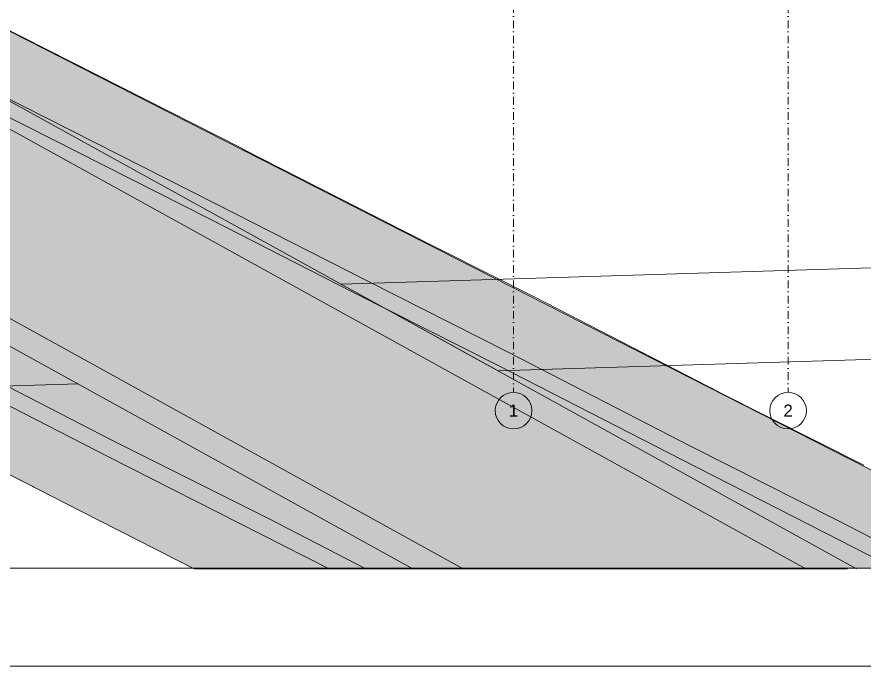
# Model space of a CAD drawing. Header units: metres. Extents: x -17822 to 152406, y -4219 to 19791.
# Drawn here: x 110372 to 113149, y -4219 to -2093 of the extents above; entities that cross this region are included whole.
import ezdxf
from ezdxf.enums import TextEntityAlignment as Align
from ezdxf.xclip import XClip

# ---------------------------------------------------------------- set-up
doc = ezdxf.new("R2010")
doc.units = ezdxf.units.M
doc.header["$LTSCALE"] = 100
doc.header["$MEASUREMENT"] = 0
doc.header["$XCLIPFRAME"] = 0
doc.linetypes.add('DASHDOT2', pattern=[0.5, 0.25, -0.125, 0, -0.125])
doc.layers.get('0').update_dxf_attribs({"color": 9, "lineweight": 9})
for name, color, linetype, lineweight in [('05S', 9, 'Continuous', 9), ('06B', 9, 'Continuous', 9), ('21', 9, 'Continuous', 9), ('24', 9, 'DASHDOT2', 9), ('40', 9, 'Continuous', 9)]:
    doc.layers.add(name, color=color, linetype=linetype, lineweight=lineweight)
doc.styles.add('Arial', font='arial.ttf', dxfattribs={"height": 2.5})

# ---------------------------------------------------------------- blocks, each defined once
blk = doc.blocks.new('p-çevre_mevcut')
for points in [[(28436.56327975565, -16748.76305772347), (9714.46418926015, -17324.94697542623)], [(10229.61638196528, -17609.2348885413), (28436.56327975565, -17048.90509100832)], [(456.5632797556463, -17910.00650591382), (8852.302399688751, -17651.62255886285)]]:
    blk.add_lwpolyline(points)
at = {"layer": '06B'}
for points in [[(456.5632797556463, -11714.22998984869, 0.0460198221696706), (6668.708222237007, -15644.13959464769), (11929.04263354436, -18547.06714354459)], [(11763.46716186386, -18547.06714354456), (6631.181700815272, -15714.80370005401, -0.0456272488882729), (456.5632797556463, -11815.12716002965)], [(456.5632797556463, -12496.36599726259, 0.0430171316943805), (6376.63828521088, -16194.04846596595), (10640.49431042222, -18547.06714354456)], [(456.5632797556463, -12596.37007025378, 0.0426398224413984), (6339.103107865143, -16264.70779458082), (10474.91883874178, -18547.06714354459)]]:
    blk.add_lwpolyline(points, format="xyb", dxfattribs=at)
at = {"layer": '40'}
blk.add_lwpolyline([(29272.49303835904, -17023.17884733773), (29272.49303835904, -16723.03681405237), (9714.46418926015, -17324.94697542623), (10229.61638196528, -17609.2348885413)], close=True, dxfattribs=at)
blk = doc.blocks.new('p-koprü')
at = {"layer": '05S'}
blk.add_hatch(color=256, dxfattribs=at).paths.add_polyline_path([(8968.499007904815, -6862.898028888082), (11823.65654840408, -6862.898028888086), (8070.712585468283, -4952.896833305253), (6716.97821356544, -4260.990359190587), (5118.496568140516, -3394.804155878762), (4315.320738289302, -2924.431109697692), (3322.70773941261, -2278.079430055212), (2222.413239284302, -1522.818972109412), (1683.97156436184, -1131.121743087057), (1261.348544164153, -787.3515023676991), (512.6173050822545, -173.5138950605391), (512.6173050822545, -500.8852424855331), (512.6173050822545, -1852.841068634832), (1005.939705833589, -2226.157361652306), (1583.33343408315, -2644.09644148186), (2035.090133772726, -2964.340480209719), (2882.623729772662, -3538.326615927532), (3703.780784587056, -4057.423619980439), (4190.155361922823, -4354.034506036583), (4973.417503652119, -4804.593092662879), (5682.859373672138, -5184.34034112152), (7639.25167995112, -6184.340341121519), (8597.061830651624, -6674.08942964597)])
at = {"lineweight": 0}
for p, q in [((8070.570434283334, -4952.824879866284, 323.699951171875), (9128.22941403091, -5488.185882130183, 308.4999084472656)), ((7980.247232259003, -5131.267361288372, 323.699951171875), (9037.90621200658, -5666.62836355227, 308.4999084472656)), ((7950.081672606626, -5177.39617951431, 301.8997192382812), (9021.221410018028, -5718.411427866522, 289.6995544433594)), ((9128.783018159536, -5488.467183427538, 308.4999084472656), (9626.509076867063, -5742.34827313953, 302.7999877929687)), ((9037.90621200658, -5666.62836355227, 308.4999084472656), (9535.632270714108, -5920.509453264262, 302.7999877929687)), ((9021.221410018028, -5718.411427866522, 289.6995544433594), (9492.958583663683, -5959.22220360191, 283.7997436523437)), ((9625.567131669246, -5741.870933384081, 302.7999877929687), (10085.82549743213, -5973.586199252189, 293.499755859375)), ((9535.632270714108, -5920.509453264262, 302.7999877929687), (9995.890636476994, -6152.22471913237, 293.499755859375)), ((9492.958583663683, -5959.22220360191, 283.7997436523437), (9967.13614683824, -6198.110855725789, 275.6996154785156)), ((10087.54462808613, -5974.462108265765, 293.499755859375), (10689.98527063645, -6285.07911219099, 275.6996154785156)), ((7900.482536957643, -6030.5461063393, 306.2995910644531), (8697.250740207819, -6440.627651166817, 295.6001281738281)), ((7900.482536957643, -6030.5461063393, 306.2995910644531), (8697.250740207819, -6440.627651166817, 295.6001281738281)), ((8688.16419158387, -6496.043480990659, 312.9997253417969), (7882.320210483114, -6083.710093032205, 326.6998291015625)), ((8688.16419158387, -6496.043480990659, 312.9997253417969), (7882.320210483114, -6083.710093032205, 326.6998291015625)), ((9995.890636476994, -6152.22471913237, 293.499755859375), (10598.3312790273, -6462.841723057595, 275.6996154785156)), ((9995.890636476994, -6152.22471913237, 293.499755859375), (10598.3312790273, -6462.841723057595, 275.6996154785156)), ((9967.13614683824, -6198.110855725789, 275.6996154785156), (10567.88142233544, -6506.616988597262, 254.69970703125)), ((9967.13614683824, -6198.110855725789, 275.6996154785156), (10567.88142233544, -6506.616988597262, 254.69970703125)), ((8597.061830651624, -6674.08942964597, 312.9997253417969), (7791.217849550872, -6261.756041687517, 326.6998291015625)), ((10688.36800072493, -6284.254520979889, 275.6996154785156), (11164.02924796812, -6524.064422485307, 257.6995849609375)), ((8697.250740207819, -6440.627651166817, 295.6001281738281), (9212.03087828777, -6697.946800758706, 281.2995910644531)), ((8697.250740207819, -6440.627651166817, 295.6001281738281), (9212.03087828777, -6697.946800758706, 281.2995910644531)), ((10598.3312790273, -6462.841723057595, 275.6996154785156), (11073.99252627049, -6702.651624563012, 257.6995849609375)), ((9186.827424611603, -6749.522438090418, 297.5997924804687), (8688.16419158387, -6496.043480990659, 312.9997253417969)), ((9186.827424611603, -6749.522438090418, 297.5997924804687), (8688.16419158387, -6496.043480990659, 312.9997253417969)), ((10567.88142233544, -6506.616988597262, 254.69970703125), (11035.23930675365, -6743.886292627184, 238.800048828125)), ((8968.499007904815, -6862.898028888082, 301.5435226587288), (8597.53719140851, -6674.331862101758, 312.9997253417969)), ((9212.03087828777, -6697.946800758706, 281.2995910644531), (9531.14623986742, -6862.898028888084, 271.267209876476)), ((11073.99252627049, -6702.651624563012, 257.6995849609375), (11386.47752366558, -6862.898028888082, 247.4680329635157)), ((11035.23930675365, -6743.886292627184, 238.800048828125), (11266.46157920002, -6862.898028888086, 231.0751285687111)), ((9411.591316597027, -6862.898028888082, 290.25427848666), (9186.827424611603, -6749.522438090418, 297.5997924804687))]:
    blk.add_line(p, q, dxfattribs=at)
at = {"elevation": 301.5435226587288}
blk.add_lwpolyline([(8968.499007904815, -6862.898028888082), (11823.65654840408, -6862.898028888086), (8070.712585468283, -4952.896833305253), (6716.97821356544, -4260.990359190587), (5118.496568140516, -3394.804155878762), (4315.320738289302, -2924.431109697692), (3322.70773941261, -2278.079430055212), (2222.413239284302, -1522.818972109412), (1683.97156436184, -1131.121743087057), (1261.348544164153, -787.3515023676991), (512.6173050822545, -173.5138950605391), (512.6173050822545, -500.8852424855331), (512.6173050822545, -1852.841068634832), (1005.939705833589, -2226.157361652306), (1583.33343408315, -2644.09644148186), (2035.090133772726, -2964.340480209719), (2882.623729772662, -3538.326615927532), (3703.780784587056, -4057.423619980439), (4190.155361922823, -4354.034506036583), (4973.417503652119, -4804.593092662879), (5682.859373672138, -5184.34034112152), (7639.25167995112, -6184.340341121519), (8597.061830651624, -6674.08942964597), (8968.499007904815, -6862.898028888082)], close=True, dxfattribs=at)
blk = doc.blocks.new('0_aks')
at = {"linetype": 'Continuous'}
blk.add_circle((0, 0), 3, dxfattribs=at)
at = {"style": 'Arial'}
blk.add_attdef('AKS', text='', height=2, dxfattribs=at).set_placement((0, 0), align=Align.MIDDLE_CENTER)
blk = doc.blocks.new('p-akslar_yeni')
at = {"layer": '24'}
for points in [[(6415, -8575), (6415, -11897.17848080862)], [(7315, -8575), (7315, -11897.17848080862)]]:
    blk.add_lwpolyline(points, dxfattribs=at)
at = {"layer": '21', "xscale": 20, "yscale": 20, "zscale": 20}
for p, values in [((6415, -11957.17848080862), {'AKS': '1'}), ((7315, -11957.17848080862), {'AKS': '2'})]:
    blk.add_blockref('0_aks', p, dxfattribs=at).add_auto_attribs(values)

msp = doc.modelspace()

# ---------------------------------------------------------------- linework, layer by layer
at = {"color": 4}
for points in [[(130159.2838709991, -4218.55754867837), (102159.2838709991, -4218.55754867837), (102159.2838709991, 12601.44245134025), (130159.2838709991, 12601.44245134025)], [(102479.2838709991, 12281.44245134025), (127999.5151367699, 12281.44245134025), (127999.5151367699, -3898.55754867837), (102479.2838709991, -3898.55754867837)]]:
    msp.add_lwpolyline(points, close=True, dxfattribs=at)

# ---------------------------------------------------------------- block references
ref = msp.add_blockref('p-çevre_mevcut', (101720.3571063633, 14357.19177435728), dxfattribs=at)
XClip(ref).set_block_clipping_path([(756.5632797567669, -18257.06714785055), (26276.794545527562, -2077.067147831929)])
ref = msp.add_blockref('p-koprü', (101984.3030810254, 2963.022655401316, 9869.200134277342), dxfattribs=at)
XClip(ref).set_block_clipping_path([(512.6173050822981, -6862.898028888085), (26012.848570853093, 9317.101971130536)])
at = {"layer": '24'}
msp.add_blockref('p-akslar_yeni', (105585, 8575), dxfattribs=at)

doc.saveas('drawing.dxf')
